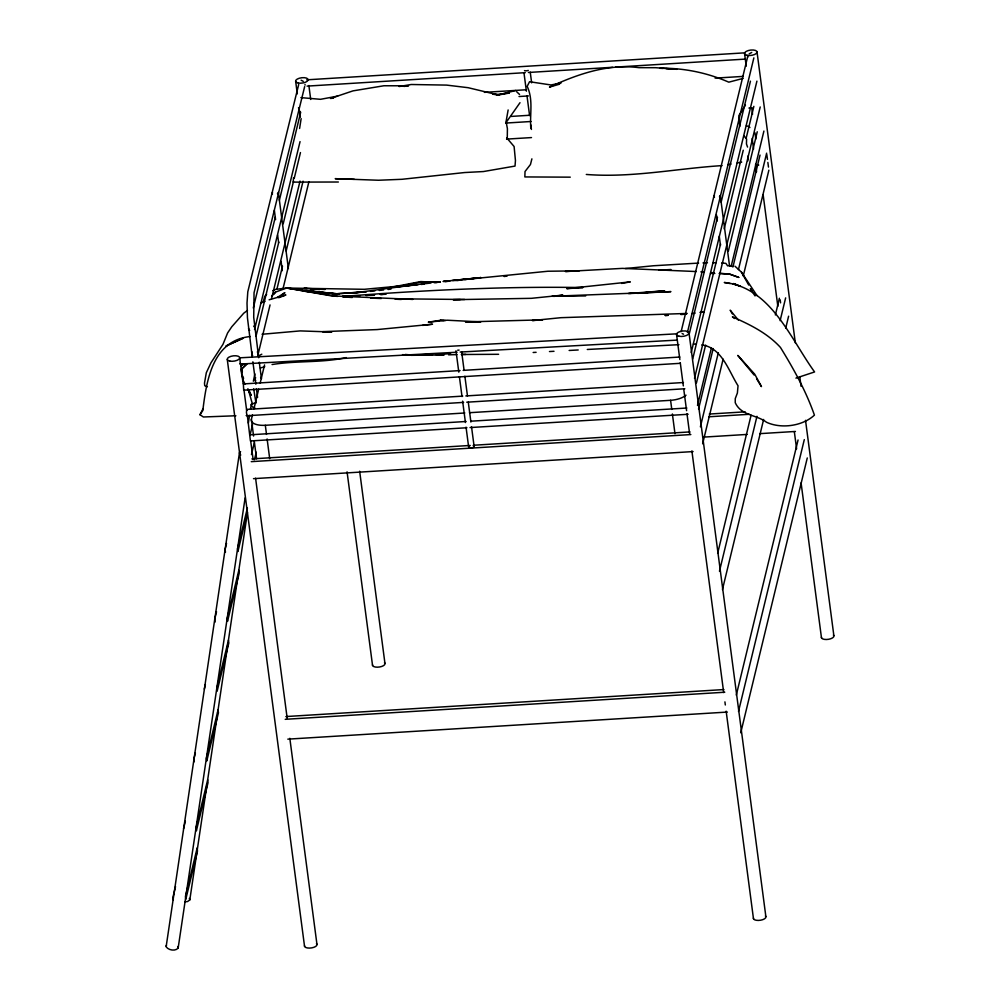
<?xml version="1.0" encoding="UTF-8"?>
<svg xmlns="http://www.w3.org/2000/svg" width="1000" height="1000" viewBox="0 0 1000 1000"><rect width="100%" height="100%" fill="white"/><g stroke="black" fill="none" stroke-linecap="round" stroke-linejoin="round"><path stroke-width="1.5" d="M507.262 138.95L507.413 128.713L506.087 121.538L508.137 109.95M202.8 410.712C206.475 380.513 212.5 340.438 250.25 336.525M747.712 57.125L747.738 56.337L681.125 331.688M293.538 177.662L293.225 182.113L338.363 182.013M747.837 160.938L748.275 155.612M245.1 497.925L178.15 948.088C175.35 951.488 168.512 950.263 166.125 946.812L239.45 452.863L240.588 451.625M248.375 423.062L249.513 415.4M250.425 409.263L251.488 403.988L256.225 402.75M184.7 901.8L187.575 901.538L189.812 899.887L206.988 784.4M207.675 779.788L208.05 782.613L196.388 830.812L196.012 827.975L207.675 779.788L217.162 716.025M217.613 712.987L228 643.162M228.45 640.125L228.825 642.95L217.15 691.15L216.788 688.312L228.45 640.125L238.162 574.837M238.837 570.288L239.213 573.125L227.537 621.325L227.162 618.488L238.837 570.288L247.413 512.6M299.6 128.475L301.15 118.588M240.525 363.338L240.35 364.05L457.1 352.212M243.975 389.45L243.812 390.163L680.15 363.325M253.363 381.225L254.875 373.925M253.3 307.975L275.338 216.938M279.375 200.25L300.688 112.238M254.737 328.787L300.05 141.625M256.038 336.087L278.8 242.05M283.2 223.85L293.488 181.375M294.225 178.35L300.462 152.562M257.987 354.738L270.05 304.913M271.512 298.875L300.025 181.1M276.988 288.863L282.5 266.112M286.175 250.95L303.062 181.175M253.588 436.062L251.388 419.363L252.488 414.825M253.95 408.775L258.712 389.113M260.175 383.062L264.562 364.913M282.875 289.288L308.863 181.912M247.425 416.262L250.425 440.95L466.938 427.75M250.062 434.925L252.55 424.625M226.537 543.4L225.087 549.425L225.463 552.263M251.45 454.55L254.325 442.688M216.525 611.725L214.7 619.25L215.075 622.087M254.425 459.75L256.262 452.2M247.4 507.987L237.55 548.65L237.925 551.487L247.413 512.325M204.312 689.087L205.4 684.562M195.387 752.887L193.925 758.913L194.3 761.75M183.538 828.75L185.362 821.213M175.525 886.625L172.963 897.163L173.337 900M687.412 332.5L753.863 57.862M689.3 333.713L717.487 217.275M721.15 202.15L750.438 81.163M691.213 352.575L756.925 81.125M692.712 358.988L720.537 244.013M724.2 228.888L743.25 150.225M746.175 138.125L753.863 106.35M694.513 378.325L760.212 106.962M696.45 382.925L705.612 345.1M728.312 251.3L757.25 131.775M697.487 405.425L711.438 347.812M731.25 265.963L763.913 131.05M698.55 409.038L713.188 348.562M732.95 266.938L760.037 155.062M700.4 426.8L718.325 352.725M738.462 269.575L766.637 153.162M702.638 443.8L723.125 359.15M743.263 276L768.875 170.175M717.65 553.362L751.1 415.188M775.362 314.962L779.4 298.263M719.463 571.2L756.963 416.312M780.125 320.65L785.638 297.875M722.45 589.525L763.625 419.462M785.675 328.35L788.612 316.2M736.3 695.113L798.062 440M738.5 711.438L804.3 439.625M740.738 732.8L807.275 457.95M298.712 84.412L247.8 291.8L247.013 303.038L247.45 317.787L252.288 357.287M304.65 86.613L254.05 292.762L253.713 317.325L258.688 357.725M531.9 158.837L530.462 164.5L525.025 171.525L524.85 176.938L570.275 177.162M263.212 301.962L264.7 296.375L266.625 294.312M235.888 415.763L203.375 416.987L199.975 414.725L203.088 408.638M745.45 105.138L739.137 115.162M166.088 946.075L166.475 945.387M520 102.7L505.775 122.975M199.975 414.725L202.425 411.1M249.887 434.812L466.1 421.488M462.738 396.125L246.688 409.438L246.438 412.688L247.1 415.737L463.625 402.388M271.65 296.188L275.562 292.062L286.663 288.025L339.237 294.325L308.988 291.05L336.8 293.762L365.913 291.85M273.538 294.225L275.562 292.062L272.838 294.438M246.8 363.875L241.537 369.113L241.537 373.387L243.3 380.725L245.037 384.038M246.725 364.237L241.537 369.113L242.375 371.85M749.15 53.888L751.737 52.438M281.6 295.312L284.887 292.675L277.325 297.438M247.5 310.413L243.75 313.2L231.8 326.737L227.613 332.938L222.975 344.35L211.012 362.725L206.312 372.738L204.5 383.088L204.713 385.675L207.387 386.788M244.075 363.713L241.025 365.962L243.438 364.263M257.675 356.35L261.8 354.2M676.838 333.825L239.963 357.812L240.238 364.113M272.863 290.613L275.575 289.387L286.438 288.038L364.363 289.3L401.9 285.85L419.338 282.438L439.4 281.925M460.05 370.575L243.375 383.925L243.688 390.213M260.75 303.062L264.938 301.438M278.7 297.75L285.887 294.988L269.125 299.8M795.925 378.125L814.587 371.95C790.4 338.675 771.025 287.413 724.287 282.488L730.088 283.525M260.387 368L264.762 366.7M559.55 84.175L549.487 87.088C577.575 74.237 607.525 63.587 638.987 67.663L655.537 67.7L676.8 69.3L666.1 68.637M743.138 78.4L728.8 82.163C707.163 72.737 683.6 67.838 660 68.263L663.05 68.45M515.775 90.5L497.2 95.162L509.2 93.075M346.337 357.587C321.95 363 296.65 360.525 272.062 364.538M561.013 83.038L550.975 84.963L529.55 81.725L527.175 86.35C533.55 100.025 529.625 114.288 530.812 128.375M737.125 162.987L741.712 162.1M337.638 96.125L320.5 99.312L300.887 97.625M621.562 283.425L630.288 281.887L566.775 288.637L582.938 287.562C502.638 286.238 422.325 290.287 342.262 296.475M722.087 165.613C676.888 168.438 631.8 178.038 586.3 174.45M728.075 164.587L731.062 164.075M399.15 86.525L411.262 84.5L446.6 85.1L468.125 87.7L497.025 94.625L509.125 92.863M687.212 313.438L560.962 317.688L532.425 320.538L542.575 319.837L465.513 321.925L480.763 321.912L447.137 320.213L428.3 322.175L437.975 320.7M410.8 285.338L353.125 293.062L366.062 291.75M436.987 320.838L440.2 320.363M504.125 276.512L507.125 276.075M553.75 296.425L562.863 295.113L531.362 298.325L453.125 299.7L460.312 299.562M625.425 268.538L653.375 265.763L698.612 263.087M403.938 86.425L408.525 85.8L383.9 85.763L352.987 90.875L330.5 98.438L333.525 98.138M388.025 289.488L390.962 289.088M692.188 313.512L695.138 313.113M701.038 312.312L704 311.913M464.8 279.525L547.888 271.238L578.888 270.85M699.95 312.425L704.15 311.875M457.337 280.475L460.275 280.113L455.825 280.55M464.7 279.575L480.913 277.6L443.05 281.438L449.113 280.8M422.525 325.4L432.512 324.212L377.05 329.588L322.762 331.637M262.05 334.263L300.2 330.9L331.788 332.013L322.863 331.725M396.175 286.8L390.125 287.5L420.825 281.562L436.962 282.475M433.988 282.475L440.037 281.775M433.988 282.5L440.037 281.825M430.975 283.038L390.125 287.5L417.975 284.75M435.513 282.55L440.062 282.05M444.6 281.562L449.137 281.062M453.675 280.562L480.913 277.6M370.487 291.4L374.862 290.912M379.25 290.438L383.638 289.962M452.137 280.487L472.35 278.55M445.425 281.575L449.875 281.137M421.075 284.45L424.175 284.15M637.675 293.375L664.613 290.775L628.25 293.525M450.575 353.587L436.262 354.825M680.913 314.55L686.462 314.125M365.887 291.712L336.8 293.762L313.95 291.962M365.8 295.475L374.6 294.875M380.462 294.462L383.387 294.262L380.337 294.462M665.163 315.462L667.913 315.275M374.225 294.85L366.6 295.338L374.038 294.9M306.75 79.825L744.812 52.838M307.087 86.112L525.3 72.663M528.413 72.475L612.575 67.287M615.688 67.088L745.05 59.125M484.4 92.35L526.487 89.75M715.1 78.125L743.162 76.4M519.012 96.525L528.362 95.938M511.112 116.425L529.788 115.262M506.112 123.038L531.025 121.5M748.925 108.075L752.038 107.875M506.562 139.113L531.5 137.575M755.662 165.275L758.775 165.075M463.162 370.387L679.837 357.038M465.838 395.938L683.438 382.525M466.737 402.2L684.825 388.762M251.388 419.363A15.788 6.7 -7.5 0 0 265.312 425.288L464.825 412.987M469.5 412.7L670.588 400.312A15.788 6.7 -7.5 0 0 686.012 395.175M709.3 414.05L745.15 411.838M708.775 416.788L749.237 414.3M251.938 458.9L470.163 445.45M473.275 445.262L689.95 431.912M251.262 461.65L690.837 434.562M703.612 437.113L747.188 434.425M759.638 433.663L795.425 431.45M253.5 478.663L693.075 451.575M285.875 716.562L723.888 689.562M285.212 719.312L724.775 692.225M287.825 739.15L727.387 712.062M470.763 421.2L686.862 408.025M470.05 427.562L688.125 414.275M533.162 352.488L536.112 352.312M665.325 315.512L668.175 315.35M427.95 354.487L413.862 355.05M658.863 270.188L670.975 269.513M460.213 352.05L677.062 340.112M549.462 351.538L554 351.287M569.138 350.462L578.212 349.975M587.288 349.475L678.938 344.675M381.475 294.462L386.1 294.237M578.862 270.9L565.462 271.5L622.4 268.375L696.325 271.55M629.625 293.512L670.925 291.625L638.55 292.925M342.238 296.5L359.938 295.887M703.025 262.938L707.45 262.8M646.812 292.675L552.013 296.275L585.662 295.925M448.562 354.825L457 354.6M439.975 355.062L444.1 354.95L411.075 355.312M461.413 354.5L498.6 354.3M429.237 355.213L432.113 355.163M461.538 354.45L465.825 354.4M464.613 299.488L398.363 298.812L412.762 299.363L331.362 295.863L286.663 288.025L337.438 296.45M713.188 262.775L716.025 262.787M710.537 273.438L714.837 273.463M719.125 273.488L729.963 274.237L738.737 277.4L729.963 274.237L720.113 273.25M354.312 179.312L335.2 178.675L378.55 180.25L402.025 179.288L464.675 172.537L483.413 171.55L515.025 166.075L515.45 160.512L514.1 146.5L506.725 137.9M352.325 297.488L343.338 296.95M370.6 298.087L381.312 298.525M395.112 299.175L401.325 299.475M445.387 320.5L440.288 320.238L443.875 320.487M325.1 289.475L304.037 288.275L307.137 288.525M304.825 291.337L307.863 291.512M693.4 344.05L696.287 344.25M700.85 271.863L703.812 272.075M711.225 272.6L714.188 272.812M310.238 288.788L319.538 289.55M405.275 354.462L409.487 354.825M492.975 94.188L498.888 94.712M246.163 415.538L250.125 415.887M492.7 94.225L497.025 94.625M402.537 354.637L408.462 355.188M721.688 262.95L725.888 263.375L727.638 265.912M732.987 284.05L735.888 284.562L733.662 284.113M701.75 344.913C721.912 347.55 728.55 370.8 738.037 385.763L737.387 393.013L735.263 398.6L735.238 402.7C741.087 415.75 756.888 414.775 766.525 422.262C781.188 429.075 802.5 426.163 814.425 415.138C806.087 391.238 793.7 368.938 780.45 347.438C767.45 333.15 749.837 324.487 732.387 316.863L734.663 318.5M728.438 265.613L732.513 266.5M301.137 80.213L303.288 81.363M682.125 333.575L683.575 334.212M254.938 408.075L252.413 406.912L251.112 404.663M250 434.65L250.375 435.45M246.688 409.438L247.075 410.288M734.963 266.2L741.5 272.225L757 295.613M240.738 455.112L239.45 452.863M516.688 91.762L519.562 94.462M743.775 135.625L746.587 139.088L746.462 143.95L747.55 147.062M754.087 374.988L737.825 355.4L754.762 374.25L761.462 386.613L756.575 378.713M738.337 320.037L730.188 310.175L732.4 313.925M750.475 288.663L755.037 295.938M741.5 272.225L748.713 285.05M750.462 288.725L751.975 291.288M189.338 898.375L189.812 899.887M177.675 946.575L178.15 948.088M247.712 388.963L251.188 395.337L248.65 389.725M248.375 389.55L250.675 394.85M248.225 389.338L252.512 404.35M242.675 376.012L243.6 378.338M298.512 107.613L299.688 111.975M738.888 115.925L739.788 126.5M253.688 388.85L255.888 402.612M756.988 51.675L795.325 342.887M799.812 376.962L801.038 386.262M805.525 420.337L833.863 635.65M766.838 154.713L767.45 159.35M767.862 162.438L768.475 167.075M780.175 299.788L780.575 302.85M744.6 53.837L746.225 66.237M751.737 108.062L752.55 114.25M755 132.838L755.812 139.037M763.15 194.8L777.837 306.325M794.35 431.8L796.6 448.837M801.087 482.912L821.475 637.812M752.175 138.412L753.575 149.037M755.575 164.225L756.575 171.825M720.312 195.787L729.562 266.1M716.45 214.85L717.262 220.963M719.275 236.25L720.475 245.413M688.975 332.6L765.863 916.575M676.587 334.762L679.85 359.55M680.263 362.65L683.325 385.887M683.725 388.988L686.587 410.662M686.988 413.762L689.638 433.9M691.888 450.938L723.7 692.588M724.925 701.875L725.325 704.975M726.15 711.175L753.475 918.737M670.588 400.312L671.787 409.425M672.387 413.975L674.987 433.725M530.237 72.15L531.65 82.863M523.975 72.825L526.388 91.188M526.987 95.775L529.612 115.662M530.812 124.838L531.425 129.438M461.65 351.8L464.062 370.125M464.875 376.238L467.488 396.087M468.288 402.2L470.9 422.05M471.512 426.637L474.125 446.488M455.988 350.75L458.8 372.137M459.4 376.712L462.013 396.575M462.625 401.15L465.438 422.537M466.037 427.125L468.65 446.975M308.875 85.538L310.712 99.475M359.65 471.238L384.938 663.312M295.675 81.512L297.3 93.9M299.55 110.938L300.363 117.137M347.062 471.85L372.55 665.475M278.387 192.688L288.375 268.525M274.363 210.325L275.587 219.613M277.625 235.087L278.637 242.825M281.087 261.4L282.312 270.688M259.275 362.225L261.45 378.738A3.162 2.825 13.6 0 0 260.6 377.388M265.312 425.288L266.512 434.4M267.113 438.95L269.7 458.7M252.875 361.8L255.837 384.225M256.413 388.638L257.575 397.463M254.188 440.625L256.588 458.837M240.5 363.625L243.15 383.75M243.962 389.938L246.612 410.075M250.688 441.037L253.137 459.613M255.588 478.2L287.175 718.188M289.825 738.312L316.938 944.237M227.288 359.6L304.55 946.4M241.312 369.05L241.6 372.15M305.025 84.412L305.025 85.113M755.525 170.025A15.788 6.7 -7.5 0 1 756.225 170.775M746.4 125.738A15.788 6.7 -7.5 0 1 749.925 127.5M473.413 445.725A2.763 1.175 -7.5 0 1 473.225 447.4A2.763 1.175 -7.5 0 1 469.363 447.75A2.763 1.175 -7.5 0 1 469.538 446.062M384.487 662.688A6.312 2.675 -7.5 0 1 379.712 666.963A6.312 2.675 -7.5 0 1 372.512 664.775M833.4 635.025A6.312 2.675 -7.5 0 1 828.637 639.288A6.312 2.675 -7.5 0 1 821.438 637.112M249.688 330.387A3.162 2.825 13.6 0 1 248.512 328.438M253.575 326.1A3.162 2.825 13.6 0 1 254.15 326.662M254.55 327.325A3.162 2.825 13.6 0 1 254.525 329.5M316.475 943.612A6.312 2.675 -7.5 0 1 311.712 947.875A6.312 2.675 -7.5 0 1 304.513 945.7M765.4 915.95A6.312 2.675 -7.5 0 1 760.638 920.212A6.312 2.675 -7.5 0 1 753.438 918.037M459.1 350.075A2.763 1.175 -7.5 0 1 457.688 350.2M257.3 351.938A3.162 2.825 13.6 0 1 257.65 355.4M252.688 355.575A3.162 2.825 13.6 0 1 252.338 352.113M255.613 380.538A3.162 2.825 13.6 0 1 255.65 377.7M278.3 192.35A3.162 1.338 -7.5 0 1 277.425 193.738M272.5 193.938A3.162 1.338 -7.5 0 1 272.575 192.587M528.275 70.425A3.162 1.338 -7.5 0 1 524.487 70.625M720.188 195.45A3.162 1.338 -7.5 0 1 719.425 196.838M714.488 197.125A3.162 1.338 -7.5 0 1 714.438 195.787M218.062 709.95L206.4 758.15L206.775 760.987L218.438 712.788L218.062 709.95M197.113 848.2L185.438 896.4L185.812 899.225L197.475 851.038L197.113 848.2M237.575 340.737L226 346L243.05 338.263L237.575 340.737M734.663 283.988L733.275 283.562L740.487 286.4L734.663 283.988M298.175 83A6.312 2.675 -7.5 0 0 308.1 80.037A6.312 2.675 -7.5 0 0 299.325 78.225A6.312 2.675 -7.5 0 0 298.175 83M747.1 55.338A6.312 2.675 -7.5 0 0 757.025 52.375A6.312 2.675 -7.5 0 0 748.25 50.562A6.312 2.675 -7.5 0 0 747.1 55.338M229.788 361.087A6.312 2.675 -7.5 0 0 239.725 358.125A6.312 2.675 -7.5 0 0 230.95 356.325A6.312 2.675 -7.5 0 0 229.788 361.087M679.087 336.262A6.312 2.675 -7.5 0 0 689.025 333.3A6.312 2.675 -7.5 0 0 680.25 331.488A6.312 2.675 -7.5 0 0 679.087 336.262"/></g></svg>
